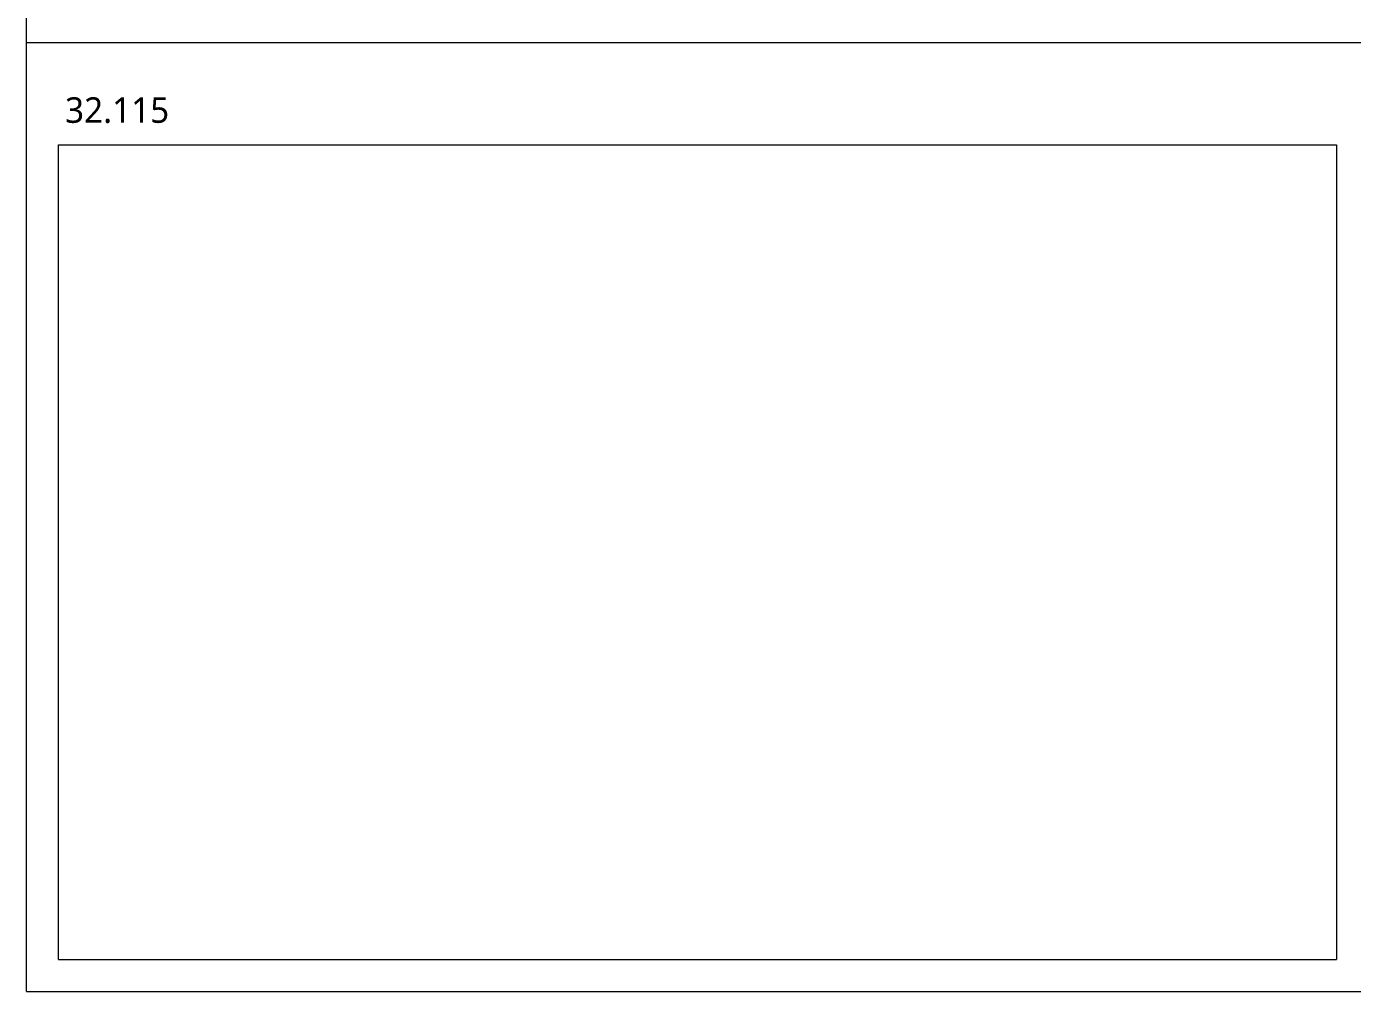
# Model space of a CAD drawing. Header units: millimetres. Extents: x -14863 to -6053, y 1430 to 7872.
# Drawn here: x -14853 to -12778, y 1430 to 2940 of the extents above; entities that cross this region are included whole.
import ezdxf

# ---------------------------------------------------------------- set-up
doc = ezdxf.new("R2010")
doc.units = ezdxf.units.MM
doc.layers.add('A-DETL', color=90, linetype='Continuous', lineweight=18)
doc.layers.add('G-ANNO-TEXT', color=231, linetype='Continuous', lineweight=13)
doc.styles.add('Segoe UI_4', font='segoeui.ttf', dxfattribs={"height": 40})

msp = doc.modelspace()

# ---------------------------------------------------------------- linework, layer by layer
at = {"layer": 'A-DETL'}
for p, q in [((-14853.2, 1430.1), (-14853.2, 4400.1)), ((-14853.2, 2915.1), (-10653.2, 2915.1)), ((-14803.2, 1480.1), (-14803.2, 2755.1)), ((-14803.2, 2755.1), (-12803.2, 2755.1)), ((-12803.2, 2755.1), (-12803.2, 1480.1)), ((-14803.2, 1480.1), (-12803.2, 1480.1)), ((-14853.2, 1430.1), (-10653.2, 1430.1))]:
    msp.add_line(p, q, dxfattribs=at)

# ---------------------------------------------------------------- texts
at = {"layer": 'G-ANNO-TEXT', "color": 7, "insert": (-14792.9, 2829.4), "char_height": 40, "width": 201.624, "attachment_point": 1, "style": 'Segoe UI_4'}
msp.add_mtext('32.115', dxfattribs=at)

doc.saveas('drawing.dxf')
